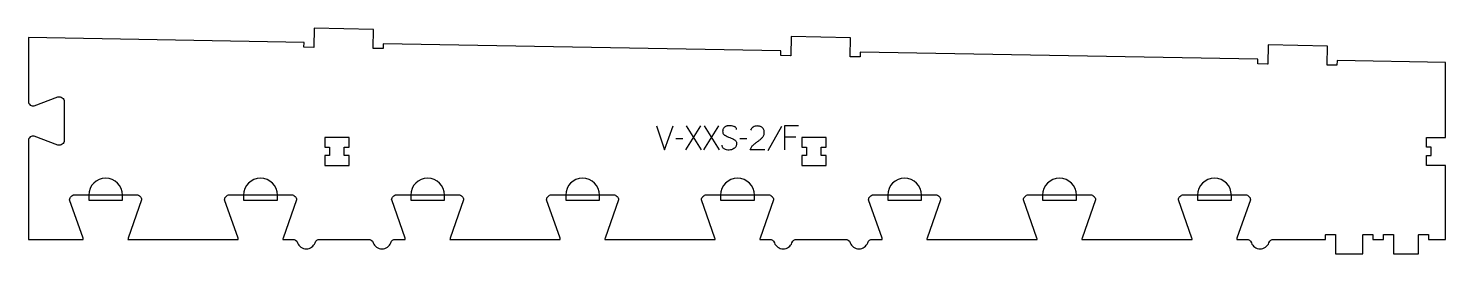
# Model space of a CAD drawing. Extents: x 0 to 1783, y 0 to 284.
import ezdxf

# ---------------------------------------------------------------- set-up
doc = ezdxf.new("R2010")
doc.units = 0
for name, color, linetype in [('1_ANYTOOL_1MMDEEP_LABELS_S', 2, 'CONTINUOUS'), ('3_ANYTOOL_CUTTHROUGH_INSID', 4, 'CONTINUOUS'), ('4_ANYTOOL_CUTTHROUGH_OUTSI', 5, 'CONTINUOUS'), ('5_ANYTOOL_HALF_MILL_9MM_IN', 3, 'CONTINUOUS')]:
    doc.layers.add(name, color=color, linetype=linetype)

msp = doc.modelspace()

# ---------------------------------------------------------------- linework, layer by layer
at = {"layer": '1_ANYTOOL_1MMDEEP_LABELS_S'}
for p, q in [((845.565937, 160.727768), (826.665937, 130.727768)), ((846.808794, 130.727768), (827.865937, 160.727768)), ((868.280223, 160.727768), (849.380223, 130.727768)), ((869.52308, 130.727768), (850.580223, 160.727768)), ((823.237366, 144.613482), (814.451651, 144.527768)), ((903.72308, 144.613482), (894.937366, 144.527768)), ((947.52308, 160.256339), (930.337366, 129.484911)), ((965.608794, 146.756339), (951.12308, 146.756339))]:
    msp.add_line(p, q, dxfattribs=at)
for points in [[(790.108794, 160.727768), (800.480223, 130.727768), (811.02308, 160.727768)], [(968.780223, 160.727768), (951.12308, 160.727768), (951.12308, 130.727768)]]:
    msp.add_lwpolyline(points, dxfattribs=at)
for points in [[(890.908794, 156.142054, 0.071867), (890.715681, 157.47866, 0.100684), (890.089151, 158.659911, 0.047558), (889.614598, 159.136361, 0.038563), (889.064598, 159.525089, 0.037928), (888.36741, 159.872558, 0.026634), (887.630223, 160.127768, 0.028461), (884.606889, 160.813751, 0.041577), (881.52308, 161.070625, 0.036938), (880.02072, 160.959485, 0.041531), (878.555223, 160.615268, 0.041583), (877.177846, 160.038059, 0.038125), (875.908794, 159.249196, 0.057611), (874.838642, 158.257292, 0.065808), (874.044508, 157.036696, 0.06469), (873.567012, 155.577142, 0.046778), (873.42308, 154.042054, 0.052235), (873.585436, 152.492211, 0.075448), (874.130223, 151.042054, 0.076671), (875.046315, 149.869001, 0.061023), (876.251651, 148.984911, 0.021951), (879.280505, 147.457565, 0.018213), (882.42308, 146.177768, -0.02405), (885.524564, 144.872306, -0.02981), (888.465937, 143.242054, -0.068439), (889.607239, 142.276123, -0.079282), (890.415937, 141.024196, -0.076308), (890.840937, 139.445514, -0.047772), (890.865937, 137.799196, -0.046243), (890.572702, 136.118237, -0.06359), (889.92308, 134.547411, -0.064671), (888.950256, 133.263222, -0.057073), (887.694508, 132.249196, -0.067522), (884.7262, 130.886286, -0.070793), (881.501651, 130.384911, -0.064027), (878.362636, 130.747426, -0.070447), (875.437366, 131.927768, -0.054374), (874.278948, 132.777401, -0.074742), (873.380223, 133.888482, -0.075199), (872.857216, 135.194861, -0.057737), (872.694508, 136.599196)], [(926.308794, 130.770625), (908.008794, 130.813482, -0.034491), (908.671572, 132.560814, -0.037732), (909.578437, 134.193839, -0.037744), (910.717731, 135.668475, -0.03482), (912.058794, 136.963482, -0.00859), (915.018019, 139.362065, -0.008791), (918.058794, 141.656339, 0.020588), (920.878083, 143.889782, 0.025206), (923.480223, 146.370625, 0.046908), (924.500818, 147.671867, 0.051091), (925.24808, 149.145625, 0.050722), (925.696813, 150.7938, 0.041139), (925.837366, 152.499196, 0.039396), (925.694721, 154.306782, 0.058519), (925.205223, 156.045625, 0.060358), (924.414665, 157.452741, 0.061397), (923.308794, 158.627768, 0.048006), (921.952837, 159.549728, 0.045901), (920.44808, 160.202768, 0.045216), (918.708019, 160.605328, 0.034258), (916.92308, 160.727768, 0.055622), (914.288509, 160.433781, 0.079896), (911.844508, 159.452768, 0.080617), (909.875121, 157.787068, 0.060287), (908.437366, 155.627768)]]:
    msp.add_lwpolyline(points, format="xyb", dxfattribs=at)
at = {"layer": '3_ANYTOOL_CUTTHROUGH_INSID'}
for points in [[(378.950234, 123.456456), (372.950234, 123.456456), (372.950234, 110.956456), (403.450234, 110.956456), (403.450234, 123.456456), (397.450234, 123.456456), (397.450234, 133.956456), (403.450234, 133.956456), (403.450234, 146.456456), (372.950234, 146.456456), (372.950234, 133.956456), (378.950234, 133.956456)], [(978.950234, 123.456456), (972.950234, 123.456456), (972.950234, 110.956456), (1003.450234, 110.956456), (1003.450234, 123.456456), (997.450234, 123.456456), (997.450234, 133.956456), (1003.450234, 133.956456), (1003.450234, 146.456456), (972.950234, 146.456456), (972.950234, 133.956456), (978.950234, 133.956456)]]:
    msp.add_lwpolyline(points, close=True, dxfattribs=at)
at = {"layer": '4_ANYTOOL_CUTTHROUGH_OUTSI'}
msp.add_lwpolyline([(1782.645955, 240.840128), (1646.310032, 243.220238), (1646.209697, 237.471115, -0.414214), (1645.955373, 237.225516), (1633.9572, 237.43491, -0.414214), (1633.7116, 237.689234), (1634.126028, 261.435706), (1559.637375, 262.73591), (1559.222949, 238.989561, -0.414214), (1558.968625, 238.743961), (1546.970452, 238.953356, -0.414214), (1546.724852, 239.20768), (1546.825189, 244.95691), (1046.310032, 253.694853), (1046.209697, 247.945729, -0.414214), (1045.955373, 247.70013), (1033.9572, 247.909524, -0.414214), (1033.7116, 248.163849), (1034.126028, 271.91032), (959.637375, 273.210524), (959.222949, 249.464175, -0.414214), (958.968625, 249.218576), (946.970452, 249.42797, -0.414214), (946.724852, 249.682294), (946.825189, 255.431524), (446.310032, 264.169467), (446.209697, 258.420344, -0.414214), (445.955373, 258.174744), (433.9572, 258.384139, -0.414214), (433.7116, 258.638463), (434.126028, 282.384934), (359.637375, 283.685138), (359.222949, 259.938789, -0.414214), (358.968625, 259.69319), (346.970452, 259.902584, -0.414214), (346.724852, 260.156909), (346.825189, 265.906139), (0.325184, 271.9553), (0, 191.762651, 0.237079), (2.31765, 187.149974, 0.237104), (7.402167, 186.255885), (37.163053, 197.250935, -0.015611), (37.177855, 197.255884, -0.237077), (42.704448, 196.2838, -0.237079), (45.223633, 191.26947), (45.224088, 142.763385, -0.237079), (42.704904, 137.749053, -0.237079), (37.178164, 136.77697, -0.015604), (37.163369, 136.781917), (7.387384, 147.781447, 0.236338), (2.31765, 146.882427, 0.237079), (0.000001, 142.269243), (0.000234, 18), (69.094713, 18, 0.06141), (68.859803, 19.39487), (51.96427, 67.667412, -0.084368), (51.950234, 67.75, -0.414214), (58.200234, 74), (136.200234, 74, -0.414214), (142.450234, 67.75, -0.084368), (142.436199, 67.667412), (125.537086, 19.383805, 0.0608), (125.305755, 18), (263.994713, 18, 0.06141), (263.759803, 19.39487), (246.86427, 67.667412, -0.084368), (246.850234, 67.75, -0.414214), (253.100234, 74), (331.100234, 74, -0.414214), (337.350234, 67.75, -0.084368), (337.336199, 67.667412), (320.437086, 19.383805, 0.06085), (320.205898, 18), (332.605462, 18, -0.317837), (338.498018, 13.833333, 0.317837), (349.576025, 6, 0.317837), (360.654031, 13.833333, -0.317837), (366.546587, 18), (379.200234, 18), (415.200629, 18), (427.855462, 18, -0.317837), (433.748018, 13.833333, 0.707107), (455.904031, 13.833333, -0.317837), (461.796587, 18), (474.194928, 18, 0.061335), (473.959803, 19.39487), (457.06427, 67.667412, -0.084368), (457.050234, 67.75, -0.414214), (463.300234, 74), (541.300234, 74, -0.414214), (547.550234, 67.75, -0.084368), (547.536199, 67.667412), (530.637086, 19.383805, 0.0608), (530.405755, 18), (669.094713, 18, 0.06141), (668.859803, 19.39487), (651.96427, 67.667412, -0.084368), (651.950234, 67.75, -0.414214), (658.200234, 74), (736.200234, 74, -0.414214), (742.450234, 67.75, -0.084368), (742.436199, 67.667412), (725.537086, 19.383805, 0.0608), (725.305755, 18), (863.994713, 18, 0.06141), (863.759803, 19.39487), (846.86427, 67.667412, -0.084368), (846.850234, 67.75, -0.414214), (853.100234, 74), (931.100234, 74, -0.414214), (937.350234, 67.75, -0.084368), (937.336199, 67.667412), (920.437086, 19.383805, 0.06085), (920.205898, 18), (932.605462, 18, -0.317837), (938.498018, 13.833333, 0.317837), (949.576025, 6, 0.317837), (960.654031, 13.833333, -0.317837), (966.546587, 18), (979.200234, 18), (1015.200629, 18), (1027.855462, 18, -0.317837), (1033.748018, 13.833333, 0.707107), (1055.904031, 13.833333, -0.317837), (1061.796587, 18), (1074.194928, 18, 0.061335), (1073.959803, 19.39487), (1057.06427, 67.667412, -0.084368), (1057.050234, 67.75, -0.414214), (1063.300234, 74), (1141.300234, 74, -0.414214), (1147.550234, 67.75, -0.084368), (1147.536199, 67.667412), (1130.637086, 19.383805, 0.0608), (1130.405755, 18), (1269.094713, 18, 0.06141), (1268.859803, 19.39487), (1251.96427, 67.667412, -0.084368), (1251.950234, 67.75, -0.414214), (1258.200234, 74), (1336.200234, 74, -0.414214), (1342.450234, 67.75, -0.084368), (1342.436199, 67.667412), (1325.537086, 19.383805, 0.0608), (1325.305755, 18), (1463.994713, 18, 0.06141), (1463.759803, 19.39487), (1446.86427, 67.667412, -0.084368), (1446.850234, 67.75, -0.414214), (1453.100234, 74), (1531.100234, 74, -0.414214), (1537.350234, 67.75, -0.084368), (1537.336199, 67.667412), (1520.437086, 19.383805, 0.06085), (1520.205898, 18), (1532.605462, 18, -0.317837), (1538.498018, 13.833333, 0.707107), (1560.654031, 13.833333, -0.317837), (1566.546543, 18), (1631.951116, 18.023217), (1631.95023, 23.766013, -0.414259), (1632.20023, 24.016052), (1644.20023, 24.016052, -0.414214), (1644.45023, 23.766052), (1644.45023, 0), (1678.95023, 0), (1678.95023, 23.766052, -0.414214), (1679.20023, 24.016052), (1691.20023, 24.016052, -0.414259), (1691.45023, 23.766013), (1691.449342, 18.014191), (1704.862117, 18.013745), (1704.86123, 23.766013, -0.414259), (1705.11123, 24.016052), (1717.11123, 24.016052, -0.414214), (1717.36123, 23.766052), (1717.36123, 0), (1748.95023, 0), (1748.95023, 23.766052, -0.414214), (1749.20023, 24.016052), (1761.20023, 24.016052, -0.414257), (1761.45023, 23.766015), (1761.449377, 18.003357), (1782.949922, 18.000039), (1782.835464, 110.956456), (1759.085157, 110.956456, -0.414214), (1758.835157, 111.206456), (1758.835157, 123.206456, -0.414214), (1759.085157, 123.456456), (1764.835157, 123.456456), (1764.835157, 133.956456), (1759.085157, 133.956456, -0.414214), (1758.835157, 134.206456), (1758.835157, 146.206456, -0.414214), (1759.085157, 146.456456), (1782.785211, 146.456456)], format="xyb", close=True, dxfattribs=at)
at = {"layer": '5_ANYTOOL_HALF_MILL_9MM_IN'}
for points in [[(118.450234, 73.5), (118.450234, 73.75, 1), (75.950234, 73.75), (75.950234, 67.5), (118.450234, 67.5)], [(313.350234, 73.5), (313.350234, 73.75, 1), (270.850234, 73.75), (270.850234, 67.5), (313.350234, 67.5)], [(523.550234, 73.5), (523.550234, 73.75, 1), (481.050234, 73.75), (481.050234, 67.5), (523.550234, 67.5)], [(718.450234, 73.5), (718.450234, 73.75, 1), (675.950234, 73.75), (675.950234, 67.5), (718.450234, 67.5)], [(913.350234, 73.5), (913.350234, 73.75, 1), (870.850234, 73.75), (870.850234, 67.5), (913.350234, 67.5)], [(1123.550234, 73.5), (1123.550234, 73.75, 1), (1081.050234, 73.75), (1081.050234, 67.5), (1123.550234, 67.5)], [(1318.450234, 73.5), (1318.450234, 73.75, 1), (1275.950234, 73.75), (1275.950234, 67.5), (1318.450234, 67.5)], [(1513.350234, 73.5), (1513.350234, 73.75, 1), (1470.850234, 73.75), (1470.850234, 67.5), (1513.350234, 67.5)]]:
    msp.add_lwpolyline(points, format="xyb", close=True, dxfattribs=at)

doc.saveas('drawing.dxf')
